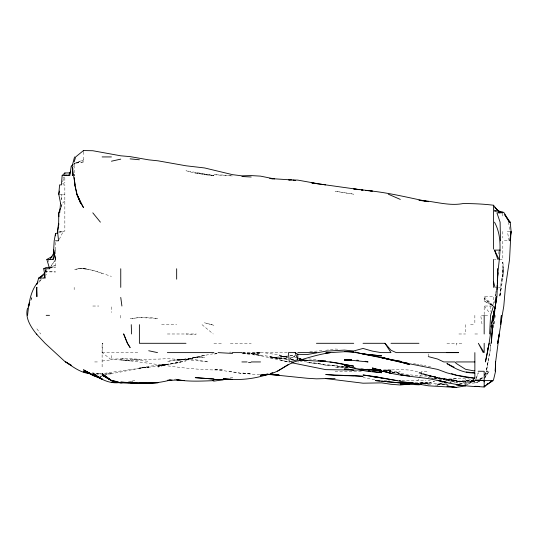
<?xml version="1.0" encoding="UTF-8"?>
<svg xmlns="http://www.w3.org/2000/svg" width="538" height="538" viewBox="0 0 538 538"><rect width="100%" height="100%" fill="white"/><g stroke="black" fill="none" stroke-linecap="round" stroke-linejoin="round"><path stroke-width="0.4" stroke-dasharray="2.69 2.02" d="M502.815 262.174L503.629 268.751L502.815 276.862L503.01 268.751L502.963 278.072L499.567 296.707L501.248 287.386L499.99 296.707C500.01 285.1 504.274 273.741 502.815 262.174L502.815 268.751M503.01 268.751L502.815 279.383M493.729 323.889L493.844 321.556M45.703 271.858L45.864 269.531M111.433 355.517L111.433 359.828L102.119 352.619L102.866 343.298L102.119 343.298L102.119 368.886M490.649 343.298L489.896 352.619L490.797 343.298M501.537 278.072L500.643 287.386L498.41 287.386M498.679 253.997L499.015 250.89M494.738 302.921L494.987 300.587M495.78 295.154L496.318 290.493M494.133 323.889L494.563 320.782M494.994 317.676L495.316 315.342M61.218 199.638L62.045 194.205L61.144 199.638M486.386 370.48L489.654 352.619L486.547 370.48L488.053 361.94M493.494 327.655L493.756 326.156M45.333 271.858L45.77 269.531M45.528 271.858L46.033 269.531M55.125 251.67L55.522 250.116L54.318 250.116M61.164 207.406L62.206 203.525L64.842 200.842M45.696 273.405L46.207 271.851L55.522 271.946L46.207 271.28M476.076 379.021L478.255 372.807L476.238 378.248M30.821 300.587L32.199 296.707L30.962 299.572M419.472 377.844L421.853 371.254L428.261 371.254M62.556 181.777L64.271 177.123M61.056 206.626L62.206 203.525L60.505 203.525M485.007 374.986L485.841 372.747M484.839 377.797L487.172 372.713L484.906 377.293M484.173 375.611L485.565 372.706M59.274 239.363L63.188 231.481L58.171 231.481L64.842 231.111L64.842 184.884L62.462 184.884M63.228 178.434L64.035 177.002M50.451 267.42L55.522 259.43L50.532 266.754M73.417 165.092L74.163 163.935L83.477 159.968L74.163 163.498L83.477 161.898L83.477 156.928M484.173 378.806L489.224 371.254L484.677 377.299M39.052 282.154L41.762 279.235M417.69 380.574L418.947 379.31M479.849 379.472L482.936 376.714M39.274 281.031L41.655 279.061M466.17 385.45L473.137 380.574L473.709 379.115L473.057 380.574L465.538 383.776L456.217 382.632L465.538 384.408L474.859 381.26M480.468 379.303L482.936 377.609M480.34 379.303L482.895 377.609M446.903 384.636L446.903 383.876L437.582 384.125L446.903 384.636L448.275 383.823M448.961 383.419L453.776 380.574L456.217 380.574M50.585 267.964L55.522 265.214L55.522 260.029M450.34 382.417L453.776 380.574M435.255 384.986L437.582 385.154L442.599 382.686M294.938 356.203L289.921 358.658L294.938 356.29M437.582 385.154L442.599 382.592M62.596 183.633L64.842 182.698L64.842 177.029M55.522 265.214L50.088 267.278L55.522 267.083L50.088 268.059M479.419 381.429C471.281 385.423 462.155 381.469 453.722 380.574L465.538 382.088L474.859 381.893L456.217 381.2L465.538 382.088L474.859 380.971M479.419 381.341L474.859 382.874L479.466 381.341M130.075 381.852L134.682 380.574L128.521 381.778M58.588 232.712L63.188 231.481M102.119 343.5L102.866 343.298M279.168 358.348L287.709 356.109M478.739 379.27L482.62 378.342M216.989 353.587L213.936 354.139L217.043 353.634M78.387 268.751L74.163 269.504L79.947 268.751L87.048 268.751L78.387 268.751L83.477 268.617M213.162 353.802L195.301 357.091L185.987 360.319L195.301 357.313L204.622 357.313L195.301 357.245L185.987 359.317L195.301 357.562L185.987 358.765L176.666 360.991C187.063 357.582 197.997 359.996 208.448 361.94L185.987 359.552L176.666 360.036L185.987 359.068L176.666 359.559L167.345 361.469L176.666 359.848L185.987 359.875L167.345 358.651L158.031 359.128L130.075 359.357L139.389 359.27L130.075 358.658L111.433 359.128L130.075 360.897L120.754 359.841L120.754 358.173L130.075 360.521L139.389 360.258L148.71 361.368M174.332 379.33L175.886 379.055M424.381 383.971L428.261 383.372L434.522 381.146L428.261 383.338L419.721 383.271M104.446 373.318L148.71 366.983L139.389 368.18C152.96 364.616 167.217 365.759 180.633 361.94L176.666 363.029L185.987 360.85L167.345 364.206L158.031 367.024L167.345 364.334L158.031 365.275L167.345 364.549L176.666 362.8L167.345 364.717L158.031 365.665L167.345 364.468L158.031 366.291L139.389 368.079L148.71 367.172C134.036 368.436 119.839 373.17 105.226 374.132M288.489 355.907L269.847 357.938L279.168 358.046L287.709 359.196M83.477 161.898L74.163 163.148L74.163 165.926M325.759 350.285L335.08 349.027L339.74 349.29M102.119 361.018L111.433 359.828M437.582 384.946L446.123 383.971M214.716 353.58L217.043 353.318M290.043 355.739L295.476 355.147M242.672 352.619L260.533 352.619L241.892 353.923L251.212 352.968L260.533 353.5L251.212 353.426L242.725 352.323M321.879 350.628L309.451 351.724M260.533 352.659L251.212 353.426L260.533 355.403L251.212 353.755L269.847 356.452L279.168 358.638L269.847 356.687L287.709 358.907M96.679 373.944L101.339 373.688M229.47 352.168L231.024 352.087M465.538 378.14L446.903 379.075L437.582 378.718L446.903 379.115L437.582 377.595L418.947 372.478C434.079 377.333 449.546 381.361 465.538 381.482L456.217 380.763L446.903 379.277L454.704 380.574L428.261 375.759L418.947 373.399L428.261 375.746L437.582 377.414L428.261 375.174L415.551 371.254L409.626 370.05L400.306 369.505L383.224 370.305L390.991 369.969L383.224 369.902M290.043 355.853L295.476 355.658M474.079 380.198L465.538 380.272L474.079 380.386M95.905 373.742L101.339 373.708L96.679 373.964L101.339 374.226M73.316 166.249L74.163 166.249L74.163 172.846M58.763 194.205L64.842 194.205M509.95 231.481L507.361 231.481L509.136 240.795L502.815 240.795L502.815 259.43L500.098 259.43M494.321 259.43L495.969 259.43M495.552 287.386L496.917 287.386M492.062 305.254L484.173 301.031L484.173 296.707L493.339 296.707M92.798 306.028L98.864 306.028M484.173 314.649L484.173 306.028L492.102 306.028M484.173 315.342L480.723 315.342L482.075 324.663M484.933 315.342L489.459 315.342M161.629 324.663L176.666 324.663M470.555 324.663L474.859 324.663M167.345 333.984L196.222 333.984L195.301 334.562L185.987 333.984M458.901 333.984L465.538 333.984M474.859 333.984L478 333.984M213.936 343.298L223.257 343.298M230.365 343.298L251.212 343.298M454.334 343.298L446.903 343.298L446.903 344.354M461.812 343.298L456.217 343.298L456.217 345.093M102.119 352.619L139.389 352.619M265.691 352.619L287.709 352.619M94.681 361.94L98.42 361.94M297.803 361.94L299.014 361.94M335.08 371.254L361.482 371.254M389.438 371.254L400.306 371.254M384.004 380.574L389.438 380.574M401.859 380.574L425.982 380.574M428.261 380.574L430.265 380.574M446.063 380.574L446.903 380.574M462.108 380.574L474.859 381.119L466.137 380.574L465.538 378.94L465.538 380.574M471.032 380.574L473.205 380.574M347.501 367.81L344.401 367.777L347.501 367.817M259.753 374.367L251.212 374.152L241.892 372.989L251.212 373.749L241.892 373.446L213.936 369.25L223.257 369.969C188.811 370.574 154.904 363.278 120.754 359.841M415.06 382.182L446.903 384.266M347.501 367.656L335.08 367.084L349.835 368.16M298.583 358.395L300.91 358.496M360.702 368.234L364.589 368.51M241.892 353.056L251.212 353.547L256.048 352.619L263.196 352.619L279.168 354.939L287.709 357.474M430.595 384.663L419.721 383.197L428.261 383.964L421.274 383.439M298.583 358.416L300.91 358.59M308.678 358.9L317.998 359.814M344.401 366.734L325.759 365.154L335.08 365.598L344.401 366.997L300.265 361.106M391.765 372.397L400.306 373.17L391.765 372.195L400.306 373.755M287.709 356.869L279.168 356.008L287.709 357.192L279.168 355.605L287.709 357.528M389.458 371.718L390.991 371.866M432.922 378.463L437.582 378.96L431.368 378.073M290.043 357.124L297.803 357.999M298.583 358.086L301.69 358.442M410.407 374.872L418.947 375.847L428.261 376.156L456.217 382.377L446.903 380.137L431.368 378.133M494.267 210.977L496.601 211.252M242.672 353.405L260.533 355.726L288.489 361.94L279.168 359.599L288.489 362.215M374.63 379.734L363.036 377.521M229.161 371.254L241.892 373.446M430.595 377.958L428.261 377.622L430.595 378.006M391.765 371.98L409.626 374.784M413.507 363.695L415.84 364.051M416.614 364.172L418.947 364.529M290.043 359.263L293.143 359.794M428.261 375.759L437.582 377.414M420.501 364.825L423.608 365.41M424.381 365.558L425.935 365.853M99.786 376.082L101.339 376.378M494.267 211.044L496.601 211.535M99.786 376.028L102.119 376.526M467.865 378.705L474.859 380.393M428.261 366.297L430.595 366.869M102.119 273.284L92.798 270.284L83.477 268.751L92.798 270.284L111.433 276.391M494.267 210.022L496.601 210.788M494.281 210.042L496.648 210.883M484.173 301.031L492.774 305.49M202.032 324.663L213.203 333.984M492.875 305.53L484.173 298.57L492.539 305.497M484.207 296.707L492.916 305.443M484.173 306.028L490.064 313.479M36.887 328.839L40.713 333.984M490.01 306.028L490.898 311.462M508.551 222.16L509.715 229.928M48.608 259.43L48.857 261.764M502.815 213.633L502.815 216.007M502.815 231.481L502.815 237.991M493.494 297.164L493.494 305.221M474.859 315.342L474.859 323.257M465.538 324.663L465.538 331.838M465.538 383.776L465.538 384.515M428.261 353.917L428.261 356.022M120.754 315.342L120.754 319.464M111.433 306.875L111.433 312.497M83.477 151.817L83.477 154.776M74.163 287.386L74.163 289.646M55.522 242.409L55.522 253.875M46.207 269.525L46.207 274.952M496.224 290.493L495.505 295.934L496.238 290.493M494.113 321.556L493.797 323.889L494.079 321.556M485.76 372.652L484.173 376.149L485.767 372.652M204.622 355.315L195.301 357.676L204.622 355.342M232.577 377.447L230.244 378.039L232.577 377.447M456.217 378.517L446.903 380.319L456.217 378.557M167.345 364.334L158.031 366.035L167.345 364.36M139.389 317.481L130.075 318.752L139.389 317.568L158.031 318.422L148.71 317.575L139.389 317.481M428.261 383.372L421.274 383.829L428.261 383.446M111.433 373.823L105.226 374.118L111.433 373.823M251.212 362.478L247.332 362.478L251.212 362.491M390.991 370.507L383.224 370.406L390.991 370.507M390.991 371.691L389.438 371.671L390.991 371.691M428.261 382.895L419.721 382.78L428.261 382.942M223.257 175.045L213.936 174.722L232.577 176L223.257 175.045M279.168 358.046L269.847 357.649L288.489 359.317L279.168 358.046M293.923 359.559L290.043 359.384L293.923 359.545M316.445 363.224L307.124 362.693L316.445 363.419L325.759 365.241L316.445 363.224M213.936 175.469L204.622 174.837L195.301 172.725L213.936 175.57L185.987 170.721L195.301 173.276L213.936 175.469M353.715 194.205L335.08 191.212L353.715 194.205M211.636 324.663L204.622 322.82L213.936 325.302L211.636 324.663"/><path stroke-width="0.81" d="M497.879 272.638L497.381 283.506M60.478 208.179L58.75 212.84L58.689 222.16L57.559 231.481L58.568 240.795M500.468 240.795L500.105 222.16L496.917 212.84L500.226 212.84M72.428 167.802L72.361 175.57L72.623 167.802M494.382 313.015L493.494 321.018L496.083 300.587M494.509 222.16C504.429 240.473 498.141 260.93 497.381 280.399L497.805 272.638M489.627 333.984L490.582 315.342L493.494 306.028M45.279 278.072L43.733 268.751L49.604 268.751L46.84 259.43L53.114 259.43L54.19 240.795L55.522 233.539L57.822 232.92M496.87 289.72L497.24 285.059M70.276 172.9L64.842 172.967L62.146 175.57L61.413 184.884L59.604 184.884L58.763 194.205L60.619 203.525M491.503 323.889L493.09 315.342L489.109 343.298L485.431 361.94L487.401 352.619L487.791 347.958M59.711 212.84L60.505 203.525M27.566 308.025C24.782 317.79 30.666 326.653 36.382 333.984L45.105 343.298L64.842 361.469L71.265 365.342L65.649 361.94C73.027 366.869 80.505 372.8 89.691 373.554M493.877 311.462L493.494 315.342L496.951 296.707L497.69 273.412M497.361 281.179L497.589 268.751L497.623 278.072M27.566 315.342C28.83 303.809 30.202 291.092 38.077 282.02M490.959 326.99L491.228 325.443M57.559 231.481L58.366 226.821M58.635 225.267L58.911 223.714M487.401 352.619L489.109 343.298M36.887 284.494L38.628 278.072L44.163 278.072L44.896 274.185M44.163 278.072L44.842 274.965M58.763 194.205L59.469 191.098M493.494 379.949L495.579 371.254L495.552 361.94L495.256 371.254L495.626 361.94L499.311 333.984L497.616 343.298L500.851 324.663L501.369 315.342L500.649 324.663L503.81 306.028L505.39 287.386L509.56 259.43L510.979 231.481L509.957 240.795L511.1 231.481L510.226 222.16L504.893 214.837M53.114 259.43L53.518 257.884M74.163 161.898L75.656 156.928L83.477 150.566L92.798 150.734L120.754 155.805L130.075 156.612L148.71 159.853L158.031 160.828L185.987 165.791L204.622 167.957L232.577 174.675L241.892 175.832L251.212 175.583L260.533 176.134L274.508 178.939M74.547 156.928L72.132 166.249L75.051 184.884L74.163 177.614M28.897 306.028L29.449 304.474M28.184 306.028L29.731 302.443M68.454 175.57L70.7 171.266M50.061 259.43L54.264 252.268M45.071 272.51L39.947 278.072L43.074 275.389M72.684 164.702L71.204 166.249L69.826 175.57L62.146 175.57M478.739 386.378L474.859 386.338L484.173 387.01L492.317 380.574L493.218 380.574L486.957 384.542M38.628 278.072L43.047 274.945M485.532 385.349L484.173 386.304L485.565 385.423M486.89 384.394L488.248 383.439M489.6 382.484L492.317 380.574M345.174 351.583L353.715 351.852L344.401 351.724L325.759 352.901L330.157 352.659C317.951 354.468 305.981 358.281 294.185 361.94C283.015 366.499 273.647 376.405 260.533 375.02L267.521 374.152M288.489 364.354L277.527 371.254M46.84 259.43L51.904 256.613M43.733 268.751L46.207 267.433L49.314 267.319M270.621 373.433L272.941 372.498M268.294 374.246C253.923 379.135 238.321 380.635 223.257 378.705L232.577 379.377L213.936 379.539L223.257 379.673M67.169 174.884L64.842 175.57L64.842 172.967M297.803 354.307L297.803 359.687L289.249 361.94L288.489 352.619L295.207 352.619L297.803 354.307L307.124 354.569L325.759 351.206L344.401 350.09L353.715 350.971L363.036 348.442L372.35 351.112L381.133 352.619M267.521 374.112L260.533 375.746L268.294 374.172M111.433 161.212L120.754 159.134M223.257 379.808L213.936 381.106L212.86 380.574M170.452 380.124L167.345 380.783C149.066 385.161 130.008 383.238 111.433 382.222L118.427 382.626M465.538 385.739L456.217 384.791L465.538 385.887L456.217 387.434L428.261 385.807L409.626 382.518L416.614 383.648M169.678 380.158L167.345 380.574L172.005 380.057M421.274 384.448L418.947 384.805L400.306 383.991L409.626 384.065L400.306 384.993L390.991 384.3L381.671 382.868L363.036 383.197L325.759 378.584L316.445 378.839L307.124 378.261L269.847 374.448L279.168 374.993L266.74 374.502M122.308 382.807L120.754 382.995L111.433 380.669L102.119 373.54L111.427 380.574L118.427 381.94M170.452 380.084L167.345 380.359L176.666 380.077L184.305 380.581M479.513 386.573C465.807 386.634 451.974 383.957 438.712 380.574L446.903 382.41L437.582 380.534C425.376 377.34 412.639 377.353 400.306 374.677L407.3 375.618M351.388 359.962L344.401 360.245L351.388 360.077M363.036 369.794L353.715 370.178L344.401 368.947L353.715 370.077L325.759 369.64L291.596 362.733M213.936 380.642C201.508 381.106 188.999 381.772 176.666 379.781L184.144 380.574L180.956 380.574M370.023 369.33L363.809 369.539L370.023 369.66M325.759 378.591L335.08 378.409M102.119 156.928L111.433 156.928M498.215 211.044L501.06 212.84M504.718 214.837L509.425 222.16L510.226 222.16M55.522 240.795L58.138 240.795M497.865 259.43L494.509 250.116L500.266 250.116M36.456 287.386L36.887 287.386L36.887 296.707L36.456 287.386L36.887 287.386M46.207 315.342L49.523 315.342M185.987 343.298L139.389 343.298L139.389 324.663M316.445 343.298L353.715 343.298M363.036 343.298L384.979 343.298L390.991 350.251L396.25 352.619L458.504 352.619L446.903 352.619M390.991 343.298L418.947 343.298M167.345 352.619L213.936 352.619M218.078 352.619L232.577 353.419M232.06 352.619L241.892 352.619M297.803 352.619L316.445 352.619M381.671 352.619L390.991 352.619L384.979 343.298M241.892 361.94L247.083 361.94M251.212 361.94L260.533 361.94M456.217 361.94L474.859 361.94M478.147 371.254L484.173 371.254M486.318 371.254L486.897 371.254M487.098 371.254L487.926 371.254M484.173 380.574L474.859 380.164L492.062 380.574M363.809 369.794L370.023 369.808M386.331 371.63L381.671 371.576L373.116 369.848M376.237 369.875L380.897 369.942M130.075 382.814L139.389 383.002L120.754 382.115L129.295 382.76M118.427 382.693C108.797 383.594 99.913 379.048 92.798 372.942L102.119 379.404L92.798 373.957L102.119 379.27L92.798 374.993L98.232 377.225M380.897 370.366L363.809 369.445L370.023 369.707M418.947 383.984L400.306 382.713L418.947 383.984C400.171 382 381.812 377.111 363.036 374.986L397.037 380.574M351.388 359.909L344.401 359.559L368.059 361.94L365.188 361.274M241.892 176.518L251.212 176.995M344.401 351.563C353.923 351.166 362.874 354.845 372.35 354.912L363.036 354.004L357.373 352.619M320.325 360.749L325.759 361.085L316.445 361.045L299.357 359.848L307.124 360.447M375.457 369.142L372.35 368.725L380.897 370.279L366.916 369.324M380.897 370.332C368.55 369.848 356.21 369.888 344.401 365.558L352.941 367.568M474.859 378.214L474.859 372.908C464.624 373.493 455.296 368.893 446.903 363.553L454.072 367.165M372.35 376.593L381.671 377.844L372.35 376.378M368.469 190.687L365.363 190.405C386.647 192.16 407.427 197.426 428.261 201.669L418.947 200.264C433.722 200.943 448.463 206.417 463.231 203.525C473.326 203.586 483.467 203.969 493.494 205.24L499.52 212.84L496.782 209.948M370.023 190.829L372.35 191.037L353.715 188.952L359.149 189.679M380.07 381.005L375.275 380.574L409.626 383.782L387.104 381.738M361.482 369.33L363.036 369.478L361.482 369.297M130.075 158.865L139.389 159.766M409.626 375.934C396.876 375.188 384.401 372.108 372.35 367.979L380.897 370.211M356.822 360.171L358.375 360.325M466.311 372.007L470.199 372.417M471.752 372.578L474.859 372.908M381.671 381.153L385.551 381.57M325.618 184.884L311.784 182.94L359.929 189.665M407.3 362.955L400.306 362.175L381.671 357.696L400.306 361.919L409.626 364.589L400.306 361.94L401.859 362.135M384.004 371.529L386.331 371.798M290.043 179.974L288.489 179.8L297.803 180.109L316.445 183.445M293.143 180.338L294.696 180.519M272.954 178.885L269.847 178.515L291.596 179.941M498.928 211.528L502.815 211.985L504.167 212.84L509.425 222.16M329.861 361.94L353.715 366.163L335.08 362.565L317.998 360.709M403.413 362.323L405.746 362.619L400.306 361.94L437.582 369.384L446.903 372.841L456.217 375.248L465.538 377.205L474.859 378.261L456.997 375.268M361.482 189.988L363.036 190.196L361.482 189.927M377.01 369.35L378.564 369.566M353.715 367.75L355.268 367.965M372.35 371.442L381.671 372.72L367.225 371.254L359.149 369.814M293.143 180.176L295.476 180.526M368.483 370.985L370.036 371.254L368.483 370.924M380.897 357.232L363.036 354.031L381.671 355.874L363.036 353.957L390.991 359.774L382.451 357.575M474.859 371.038L465.538 369.303L456.217 363.432L454.946 361.94L443.763 361.94L437.582 359.028L428.261 356.58M391.765 359.714L400.306 361.314L390.991 359.72L381.671 357.346L390.991 359.566M116.188 381.449L111.433 380.514L102.119 375.134L111.433 380.574L102.119 374.784M360.702 369.754L363.036 370.218L360.702 369.74M500.481 212.349L502.815 212.84L498.928 211.562M148.71 350.742L157.52 352.619M399.189 380.574L400.306 380.83L399.297 380.574M355.181 352.04L356.64 352.424M89.691 373.332L83.477 371.691L92.025 374.421L83.477 371.254L92.025 374.448M451.564 373.654L456.217 375.107M499.802 211.999L502.162 212.84L497.105 209.954M99.786 377.858L102.119 378.813L92.798 375.47L83.477 369.781L90.054 373.338M388.342 194.205L400.306 199.416M89.133 372.888L85.468 371.254L89.866 373.338M494.731 207.54L500.918 212.84M92.798 212.84L100.398 222.16M36.382 333.984L36.887 334.609M483.218 352.619L478.356 343.298L484.173 352.619L484.173 343.298M494.509 250.116L499.103 259.43M77.364 194.978L80.727 203.525L76.813 194.205L74.836 184.884L77.055 194.205M74.163 174.48L74.58 175.57M295.207 352.619L297.803 359.687M493.494 281.549L495.014 287.386M483.877 380.574L484.173 381.879M53.551 250.116L55.522 259.43L53.719 250.116M72.691 167.802L72.939 169.356M120.754 297.427L121.911 306.028M49.435 267.198L49.604 268.751M58.75 212.84L58.924 216.727M131.252 324.663L131.581 333.984M493.494 205.24L493.494 249.141M493.494 259.43L493.494 287.386M484.173 315.342L484.173 333.984M484.173 371.832L484.173 387.01M474.859 352.619L474.859 371.254M176.666 268.751L176.666 279.168M120.754 268.751L120.754 287.386M83.477 150.566L83.477 151.077M55.522 233.539L55.522 235.819M491.833 333.984L491.241 343.298L492.99 324.663L491.833 333.984M496.17 296.707L495.471 306.028L493.494 313.58L495.357 306.028L496.17 296.707M158.031 382.72L148.71 383.164L139.389 382.774L158.031 382.72M477.966 386.398L474.859 386.445L477.966 386.445M353.715 375.638L335.08 375.443L325.759 374.522L363.036 376.324L353.715 375.638L344.401 375.625L353.715 375.712M213.936 379.055L195.301 377.649L213.936 379.055M456.217 387.407L446.903 385.961L456.217 387.434M381.671 371.254L377.79 370.44L381.671 371.254M390.991 373.278L384.932 371.482L390.991 373.338M130.075 347.481L127.432 343.298L123.673 333.984L127.432 343.298L130.075 347.481M83.477 207.574L81.05 203.525L76.813 194.205L83.477 207.574"/></g></svg>
